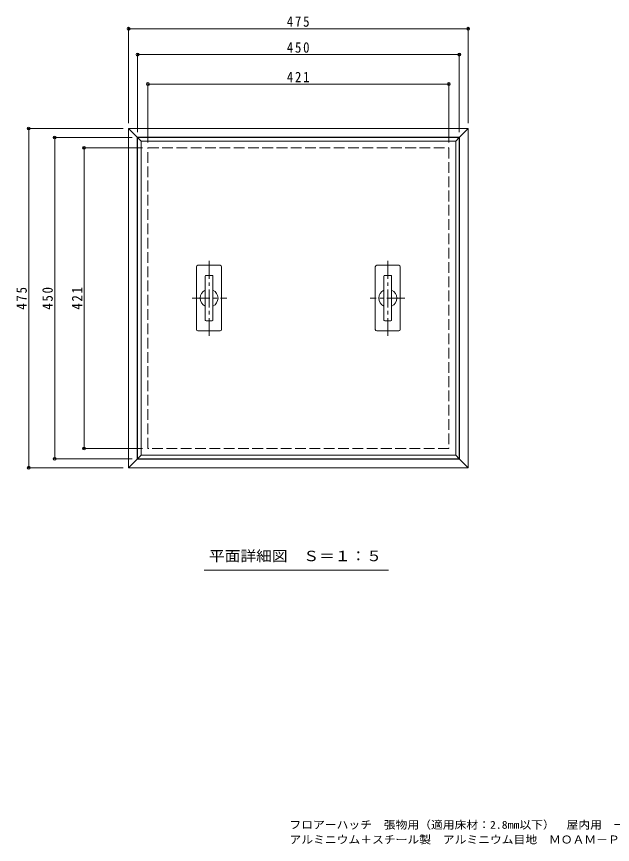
# Model space of a CAD drawing. Units: millimetres on the paper, enlarged 2 times, with parts at other scales. Extents: x -317 to 354, y -274 to 253.
# Drawn here: x -317.5 to 15.9, y -273.9 to 189.9 of the extents above; entities that cross this region are included whole.
import ezdxf
from ezdxf.enums import TextEntityAlignment as Align

# ---------------------------------------------------------------- set-up
doc = ezdxf.new("R2010")
doc.units = ezdxf.units.MM
doc.header["$LTSCALE"] = 2
doc.header["$PDMODE"] = 32
doc.header["$PDSIZE"] = 1.6
doc.linetypes.add('CHAIN1', pattern=[8, 5, -1, 1, -1])
doc.linetypes.add('DASHED3', pattern=[4, 3, -1])
for name, color, linetype, lineweight in [('1-1_1-1ﾚｲﾔ', 2, 'Continuous', 9), ('1-2_1-2ﾚｲﾔ', 3, 'Continuous', 9), ('1-4_1-4ﾚｲﾔ', 7, 'Continuous', 9)]:
    doc.layers.add(name, color=color, linetype=linetype, lineweight=lineweight)
doc.layers.add('F-5_F-5ﾚｲﾔ', color=7, linetype='Continuous')
doc.styles.add('ＭＳ ゴシック', font='')
doc.styles.get('ＭＳ ゴシック').set_extended_font_data('MS Gothic')

msp = doc.modelspace()

# ---------------------------------------------------------------- linework, layer by layer
at = {"layer": '1-1_1-1ﾚｲﾔ'}
for p, q in [((-254.757, 127.168), (-254.757, -62.832)), ((-249.957, 122.368), (-254.757, 127.168)), ((-64.757, 127.168), (-254.757, 127.168)), ((-64.757, 127.168), (-69.557, 122.368)), ((-64.757, -62.832), (-64.757, 127.168)), ((-249.957, -58.032), (-249.957, 122.368)), ((-249.957, 122.368), (-69.557, 122.368)), ((-69.557, 122.368), (-69.557, -58.032)), ((-249.957, -58.032), (-254.757, -62.832)), ((-69.557, -58.032), (-249.957, -58.032)), ((-69.557, -58.032), (-64.757, -62.832)), ((-254.757, -62.832), (-64.757, -62.832))]:
    msp.add_line(p, q, dxfattribs=at)
at = {"layer": '1-1_1-1ﾚｲﾔ', "linetype": 'DASHED3'}
msp.add_lwpolyline([(-75.557, 116.368), (-75.557, -52.032), (-243.957, -52.032), (-243.957, 116.368)], close=True, dxfattribs=at)
at = {"layer": '1-2_1-2ﾚｲﾔ'}
for p, q in [((-249.757, 122.168), (-247.757, 120.168)), ((-69.757, 122.168), (-71.757, 120.168)), ((-247.757, 120.168), (-71.757, 120.168)), ((-247.757, -55.832), (-247.757, 120.168)), ((-216.757, 49.768), (-216.757, 14.568)), ((-203.557, 50.568), (-215.957, 50.568)), ((-202.757, 49.768), (-202.757, 14.568)), ((-116.757, 49.768), (-116.757, 14.568)), ((-103.557, 50.568), (-115.957, 50.568)), ((-102.757, 49.768), (-102.757, 14.568)), ((-211.917, 19.888), (-211.917, 44.448)), ((-211.437, 44.928), (-208.077, 44.928)), ((-207.597, 44.448), (-207.597, 19.888)), ((-111.917, 19.888), (-111.917, 44.448)), ((-111.437, 44.928), (-108.077, 44.928)), ((-107.597, 44.448), (-107.597, 19.888)), ((-211.437, 19.408), (-208.077, 19.408)), ((-111.437, 19.408), (-108.077, 19.408)), ((-215.957, 13.768), (-203.557, 13.768)), ((-115.957, 13.768), (-103.557, 13.768)), ((-249.757, -57.832), (-247.757, -55.832)), ((-69.757, -57.832), (-71.757, -55.832))]:
    msp.add_line(p, q, dxfattribs=at)
at = {"layer": '1-2_1-2ﾚｲﾔ', "linetype": 'CHAIN1'}
for p, q in [((-209.757, 10.981), (-209.757, 53.481)), ((-109.757, 10.981), (-109.757, 53.481)), ((-219.278, 32.168), (-199.823, 32.168)), ((-100.237, 32.168), (-119.691, 32.168))]:
    msp.add_line(p, q, dxfattribs=at)
at = {"layer": '1-2_1-2ﾚｲﾔ'}
msp.add_lwpolyline([(-249.757, -57.832), (-249.757, 122.168), (-69.757, 122.168), (-69.757, -57.832)], close=True, dxfattribs=at)
msp.add_lwpolyline([(-71.757, 120.168), (-71.757, -55.832), (-247.757, -55.832)], dxfattribs=at)
for centre, radius, start, end in [((-215.957, 49.768), 0.8, 90, 180), ((-203.557, 49.768), 0.8, 0, 90), ((-115.957, 49.768), 0.8, 90, 180), ((-103.557, 49.768), 0.8, 0, 90), ((-211.437, 44.448), 0.48, 90, 180), ((-208.077, 44.448), 0.48, 0, 90), ((-111.437, 44.448), 0.48, 90, 180), ((-108.077, 44.448), 0.48, 0, 90), ((-209.757, 32.168), 5, 115.59459, 244.40541), ((-209.757, 32.168), 5, 295.59459, 64.40541), ((-109.757, 32.168), 5, 115.59459, 244.40541), ((-109.757, 32.168), 5, 295.59459, 64.40541), ((-211.437, 19.888), 0.48, 180, 270), ((-208.077, 19.888), 0.48, 270, 0), ((-111.437, 19.888), 0.48, 180, 270), ((-108.077, 19.888), 0.48, 270, 0), ((-215.957, 14.568), 0.8, 180, 270), ((-203.557, 14.568), 0.8, 270, 0), ((-115.957, 14.568), 0.8, 180, 270), ((-103.557, 14.568), 0.8, 270, 0)]:
    msp.add_arc(centre, radius, start, end, dxfattribs=at)
at = {"layer": '1-4_1-4ﾚｲﾔ'}
for p, q in [((-254.757, 130.168), (-254.757, 183.691)), ((-254.757, 183.091), (-64.757, 183.091)), ((-64.757, 130.168), (-64.757, 183.691)), ((-249.757, 125.168), (-249.757, 169.165)), ((-249.757, 168.565), (-69.757, 168.565)), ((-69.757, 125.168), (-69.757, 169.165)), ((-243.957, 119.368), (-243.957, 152.701)), ((-243.957, 152.101), (-75.557, 152.101)), ((-75.557, 119.368), (-75.557, 152.701)), ((-257.757, 127.168), (-311.28, 127.168)), ((-310.68, -62.832), (-310.68, 127.168)), ((-252.757, 122.168), (-296.754, 122.168)), ((-296.154, -57.832), (-296.154, 122.168)), ((-246.957, 116.368), (-280.29, 116.368)), ((-279.69, -52.032), (-279.69, 116.368)), ((-246.957, -52.032), (-280.29, -52.032)), ((-252.757, -57.832), (-296.754, -57.832)), ((-257.757, -62.832), (-311.28, -62.832)), ((-109.4, -120.243), (-212.432, -120.243))]:
    msp.add_line(p, q, dxfattribs=at)
for p in [(-254.757, 183.091), (-64.757, 183.091), (-249.757, 168.565), (-69.757, 168.565), (-243.957, 152.101), (-75.557, 152.101), (-310.68, 127.168), (-296.154, 122.168), (-279.69, 116.368), (-279.69, -52.032), (-296.154, -57.832), (-310.68, -62.832)]:
    msp.add_point(p, dxfattribs=at)

# ---------------------------------------------------------------- texts
at = {"layer": '1-4_1-4ﾚｲﾔ', "color": 2, "style": 'ＭＳ ゴシック', "width": 1.1}
msp.add_text('平面詳細図\u3000Ｓ＝１：５', height=5.865, dxfattribs=at).set_placement((-209.835, -116.958), align=Align.BOTTOM_LEFT)
at = {"layer": '1-4_1-4ﾚｲﾔ', "color": 2, "char_height": 5.865, "attachment_point": 7, "style": 'ＭＳ ゴシック'}
for s, insert in [('\\T1.27;\\W0.9;475', (-166.257, 184.091)), ('\\T1.27;\\W0.9;450', (-166.257, 169.565)), ('\\T1.27;\\W0.9;421', (-166.257, 153.102))]:
    msp.add_mtext(s, dxfattribs=dict(at, insert=insert))
at = {"layer": '1-4_1-4ﾚｲﾔ', "color": 2, "char_height": 5.865, "attachment_point": 7, "rotation": 90, "style": 'ＭＳ ゴシック'}
for s, insert in [('\\T1.27;\\W0.9;475', (-311.68, 25.668)), ('\\T1.27;\\W0.9;450', (-297.154, 25.668)), ('\\T1.27;\\W0.9;421', (-280.69, 25.668))]:
    msp.add_mtext(s, dxfattribs=dict(at, insert=insert))
at = {"layer": 'F-5_F-5ﾚｲﾔ', "style": 'ＭＳ ゴシック', "width": 1.1}
for s, p in [('フロアーハッチ\u3000張物用（適用床材：2.8mm以下）\u3000屋内用\u3000一般形', (-164.782, -266.387)), ('アルミニウム＋スチール製\u3000アルミニウム目地\u3000ＭＯＡＭ－Ｐ－４５０－Ｍ', (-164.768, -274.687))]:
    msp.add_text(s, height=4.399, dxfattribs=at).set_placement(p, align=Align.BOTTOM_LEFT)

doc.saveas('drawing.dxf')
